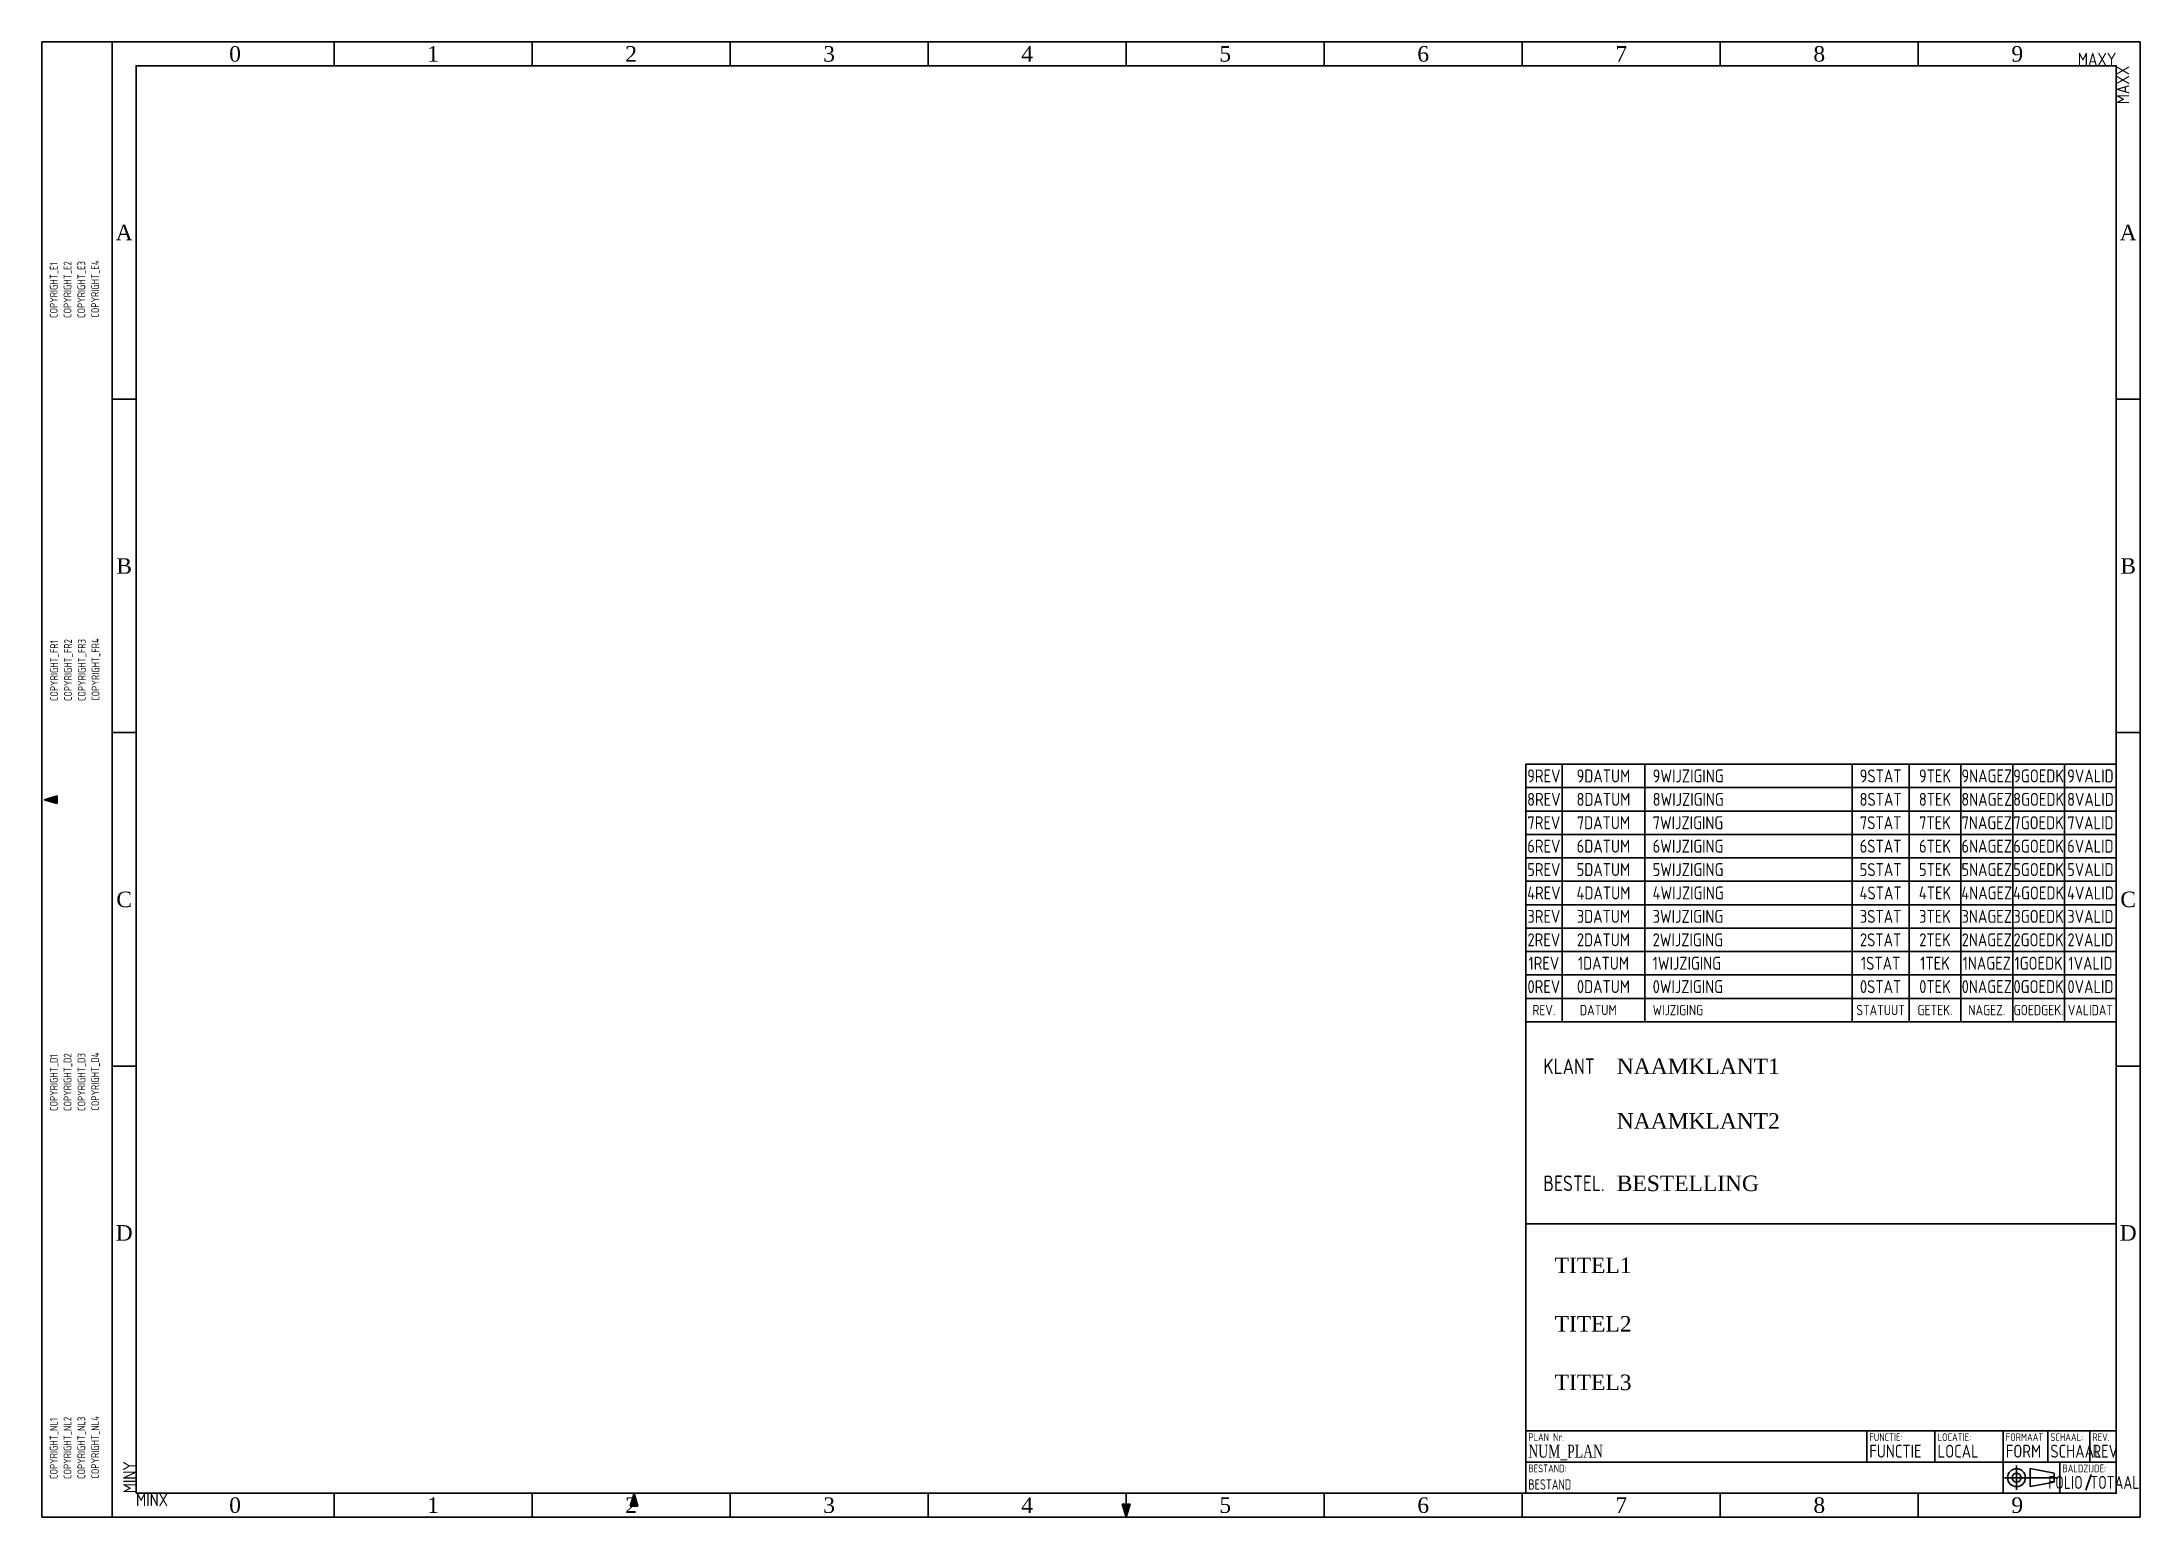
# Model space of a CAD drawing. Header units: millimetres. Extents: x 0 to 405, y 0 to 285.
import ezdxf
from ezdxf.enums import TextEntityAlignment as Align

# ---------------------------------------------------------------- set-up
doc = ezdxf.new("R2010")
doc.units = ezdxf.units.MM
doc.layers.add('CADRE-TXT', color=7, linetype='Continuous')
doc.layers.add('CARTOUCHE', color=6, linetype='Continuous')
doc.styles.add('NET2_5', font='isocp.shx', dxfattribs={"width": 0.9, "height": 2.5})
doc.styles.add('NET_1_5', font='isocp.shx', dxfattribs={"width": 0.9, "height": 1.5})
doc.styles.add('NET_2', font='isocp.shx', dxfattribs={"width": 0.9, "height": 2})
doc.styles.add('NET_3', font='isocp.shx', dxfattribs={"width": 0.9, "height": 3})
doc.styles.add('TIMES', font='TIMES.TTF')

msp = doc.modelspace()

# ---------------------------------------------------------------- hatches: boundary and pattern name
for points in [[(0.42, 138.39), (2.92, 137.64), (2.92, 139.14)], [(114.29, 4.58), (113.54, 2.08), (115.04, 2.08)], [(209.29, 0), (210.04, 2.5), (208.54, 2.5)]]:
    msp.add_hatch(color=6).paths.add_polyline_path(points)

# ---------------------------------------------------------------- linework, layer by layer
at = {"color": 6}
for p, q in [((0.42, 138.39), (2.92, 139.14)), ((2.92, 137.64), (0.42, 138.39)), ((113.54, 2.08), (114.29, 4.58)), ((114.29, 4.58), (115.04, 2.08)), ((209.29, 0), (208.54, 2.5)), ((210.04, 2.5), (209.29, 0))]:
    msp.add_line(p, q, dxfattribs=at)
at = {"color": 6, "ltscale": 0.5}
for p, q in [((2.92, 139.14), (2.92, 137.64)), ((115.04, 2.08), (113.54, 2.08)), ((208.54, 2.5), (210.04, 2.5))]:
    msp.add_line(p, q, dxfattribs=at)
at = {"layer": 'CADRE-TXT', "color": 6}
for p, q in [((286.42, 145.24), (286.42, 4.58)), ((286.42, 145.24), (400.42, 145.24)), ((293.42, 145.24), (293.42, 95.55)), ((309.42, 145.24), (309.42, 95.55)), ((349.42, 145.24), (349.42, 95.55)), ((360.42, 145.24), (360.42, 95.55)), ((370.42, 145.24), (370.42, 95.55)), ((380.42, 145.24), (380.42, 95.55)), ((390.42, 145.24), (390.42, 95.55)), ((286.42, 140.72), (400.42, 140.72)), ((286.42, 136.21), (400.42, 136.21)), ((286.42, 131.69), (400.42, 131.69)), ((286.42, 127.17), (400.42, 127.17)), ((286.42, 122.65), (400.42, 122.65)), ((286.42, 118.14), (400.42, 118.14)), ((286.42, 113.62), (400.42, 113.62)), ((286.42, 109.1), (400.42, 109.1)), ((286.42, 104.59), (400.42, 104.59)), ((286.42, 100.07), (400.42, 100.07)), ((400.42, 99.03), (400.42, 80.97)), ((286.42, 95.55), (400.42, 95.55)), ((286.42, 56.56), (400.42, 56.56)), ((286.42, 16.63), (400.42, 16.63)), ((352.23, 16.63), (352.23, 10.61)), ((365.41, 16.63), (365.41, 10.61)), ((378.58, 16.63), (378.58, 4.58)), ((387.18, 10.61), (387.18, 16.63)), ((395.3, 10.61), (395.3, 16.63)), ((400.42, 10.61), (286.42, 10.61)), ((389.5, 4.58), (389.5, 10.61))]:
    msp.add_line(p, q, dxfattribs=at)
at = {"layer": 'CADRE-TXT', "color": 9}
for p, q in [((381.16, 9.94), (381.16, 5.25)), ((394.54, 5.18), (395.54, 8.18)), ((378.81, 7.59), (389.01, 7.59))]:
    msp.add_line(p, q, dxfattribs=at)
at = {"layer": 'CADRE-TXT', "color": 1}
msp.add_lwpolyline([(383.78, 5.86), (383.78, 9.33), (388.4, 8.46), (388.4, 6.73)], close=True, dxfattribs=at)
for radius in [1.73, 0.864]:
    msp.add_circle((381.16, 7.59), radius, dxfattribs=at)
at = {"layer": 'CARTOUCHE'}
msp.add_line((13.58, 284.58), (13.58, 0), dxfattribs=at)
at = {"layer": 'CARTOUCHE', "color": 1}
for p, q in [((56.39, 284.58), (56.39, 280)), ((94.61, 284.58), (94.61, 280)), ((132.84, 284.58), (132.84, 280)), ((171.06, 284.58), (171.06, 280)), ((209.29, 284.58), (209.29, 280)), ((247.52, 284.58), (247.52, 280)), ((285.74, 284.58), (285.74, 280)), ((323.97, 284.58), (323.97, 280)), ((362.19, 284.58), (362.19, 280)), ((13.58, 215.66), (18.16, 215.66)), ((400.42, 215.66), (405, 215.66)), ((13.58, 151.33), (18.16, 151.33)), ((400.42, 151.33), (405, 151.33)), ((13.58, 86.99), (18.16, 86.99)), ((400.42, 86.99), (405, 86.99)), ((56.39, 4.58), (56.39, 0)), ((94.61, 4.58), (94.61, 0)), ((94.61, 4.58), (94.61, 0)), ((132.84, 4.58), (132.84, 0)), ((171.06, 4.58), (171.06, 0)), ((209.29, 4.58), (209.29, 0)), ((247.52, 4.58), (247.52, 0)), ((285.74, 4.58), (285.74, 0)), ((323.97, 4.58), (323.97, 0)), ((362.19, 4.58), (362.19, 0))]:
    msp.add_line(p, q, dxfattribs=at)
at = {"layer": 'CARTOUCHE'}
for points in [[(0, 0), (405, 0), (405, 284.58), (0, 284.58)], [(18.16, 4.58), (400.42, 4.58), (400.42, 280), (18.16, 280)]]:
    msp.add_lwpolyline(points, close=True, dxfattribs=at)

# ---------------------------------------------------------------- texts
at = {"layer": 'CADRE-TXT', "color": 9, "style": 'TIMES'}
for s, p in [('0', (37.28, 282.29)), ('1', (75.5, 282.29)), ('2', (113.73, 282.29)), ('3', (151.95, 282.29)), ('4', (190.18, 282.29)), ('5', (228.4, 282.29)), ('6', (266.63, 282.29)), ('7', (304.85, 282.29)), ('8', (343.08, 282.29)), ('9', (381.3, 282.29)), ('A', (15.87, 247.83)), ('A', (402.71, 247.83)), ('B', (15.87, 183.49)), ('B', (402.71, 183.49)), ('C', (15.87, 119.16)), ('C', (402.71, 119.16)), ('D', (15.87, 54.82)), ('D', (402.71, 54.82)), ('0', (37.28, 2.29)), ('1', (75.5, 2.29)), ('2', (113.73, 2.29)), ('3', (151.95, 2.29)), ('4', (190.18, 2.29)), ('5', (228.4, 2.29)), ('6', (266.63, 2.29)), ('7', (304.85, 2.29)), ('8', (343.08, 2.29)), ('9', (381.3, 2.29))]:
    msp.add_text(s, height=3, dxfattribs=at).set_placement(p, align=Align.MIDDLE_CENTER)
at = {"layer": 'CADRE-TXT', "color": 9, "style": 'NET_2', "width": 0.9}
for s, p in [('REV.', (289.92, 97.81)), ('DATUM', (300.42, 97.81)), ('STATUUT', (354.92, 97.81)), ('GETEK.', (365.42, 97.81)), ('NAGEZ.', (375.42, 97.81)), ('GOEDGEK.', (385.42, 97.81)), ('VALIDAT', (395.42, 97.81))]:
    msp.add_text(s, height=2, dxfattribs=at).set_placement(p, align=Align.MIDDLE_CENTER)
msp.add_text('WIJZIGING', height=2, dxfattribs=at).set_placement((310.92, 97.81), align=Align.MIDDLE_LEFT)
at = {"layer": 'CADRE-TXT', "color": 9, "width": 0.9}
for s, height, style, p in [('KLANT', 3, 'NET_3', (289.81, 84.56)), ('BESTEL.', 3, 'NET_3', (289.81, 61.98)), ('PLAN Nr.', 1.5, 'NET_1_5', (286.92, 14.2)), ('FUNCTIE:', 1.5, 'NET_1_5', (352.74, 14.2)), ('LOCATIE:', 1.5, 'NET_1_5', (365.92, 14.2)), ('FORMAAT', 1.5, 'NET_1_5', (379.09, 14.2)), ('SCHAAL:', 1.5, 'NET_1_5', (387.69, 14.2)), ('REV.', 1.5, 'NET_1_5', (395.81, 14.2)), ('BESTAND:', 1.5, 'NET_1_5', (286.92, 8.18)), ('BALDZIJDE:', 1.5, 'NET_1_5', (390.01, 8.18))]:
    msp.add_text(s, height=height, dxfattribs=dict(at, style=style)).set_placement(p, align=Align.BOTTOM_LEFT)
at = {"layer": 'CADRE-TXT', "color": 9, "style": 'NET2_5', "width": 0.9, "flags": 11}
msp.add_attdef('MAXY', text='275.4175', height=2.5, dxfattribs=at).set_placement((400.42, 280), align=Align.RIGHT)
msp.add_attdef('MAXX', text='382.2548', height=2.5, rotation=90, dxfattribs=at).set_placement((400.42, 280), align=Align.TOP_RIGHT)
at = {"layer": 'CADRE-TXT', "color": 1, "style": 'NET_1_5', "width": 0.9, "flags": 8}
for tag, p, s in [('COPYRIGHT_E1', (3.02, 231.34), 'This drawing is our intellectual property. '), ('COPYRIGHT_E2', (5.68, 231.34), 'Without our written  consent, it shall neither '), ('COPYRIGHT_E3', (8.35, 231.34), 'be copied in any manner,nor used for'), ('COPYRIGHT_E4', (11.02, 231.4), ' manufacturing,nor communicated to third parties.'), ('COPYRIGHT_FR1', (3.1, 157.42), 'Cet ouvrage est notre propriété intellectuelle. '), ('COPYRIGHT_FR2', (5.77, 157.42), 'Sans notre autorisation écrite, il ne peut ni être copié '), ('COPYRIGHT_FR3', (8.43, 157.42), "d'une manière quelconque, ni être utilisé pour la "), ('COPYRIGHT_FR4', (11.1, 157.48), 'fabrication, ni non plus être communiqué à des tiers.'), ('COPYRIGHT_D2', (5.7, 78.34), 'Sie darf ohne unsere schriftliche Zustimmung weder '), ('COPYRIGHT_D3', (8.37, 78.34), 'irgendwie kopiert noch zur Anfertigung des Werkes '), ('COPYRIGHT_D4', (11.03, 78.4), 'gebraucht oder Drittpersonen bekanntgegeben werden.'), ('COPYRIGHT_D1', (3.03, 78.34), 'Diese Darstellung ist unser geistiges Eigentum. '), ('COPYRIGHT_NL1', (3.02, 7.34), 'Alle plannen en dokumenten U overhandigd blijven '), ('COPYRIGHT_NL2', (5.68, 7.34), 'onze eigendom en mogen niet gereproduceerd of '), ('COPYRIGHT_NL3', (8.35, 7.34), 'medegedeeld worden aan derden zonder onze '), ('COPYRIGHT_NL4', (11.02, 7.4), 'uitdrukkelijke toestemming.')]:
    msp.add_attdef(tag, p, s, height=1.5, rotation=90, dxfattribs=at)
at = {"layer": 'CADRE-TXT', "color": 3, "style": 'NET2_5', "width": 0.9, "flags": 8}
for tag, text, p in [('9REV', '', (289.92, 142.98)), ('9DATUM', '', (301.42, 142.98)), ('9STAT', '', (354.92, 142.98)), ('9TEK', '', (365.42, 142.98)), ('9NAGEZ', '', (375.42, 142.98)), ('9GOEDK', '', (385.42, 142.98)), ('9VALID', '', (395.42, 142.98)), ('8REV', '', (289.92, 138.46)), ('8DATUM', '', (301.42, 138.46)), ('8STAT', '', (354.92, 138.46)), ('8TEK', '', (365.42, 138.46)), ('8NAGEZ', '', (375.42, 138.46)), ('8GOEDK', '', (385.42, 138.46)), ('8VALID', '', (395.42, 138.46)), ('7REV', '', (289.92, 133.95)), ('7DATUM', '', (301.42, 133.95)), ('7STAT', '', (354.92, 133.95)), ('7TEK', '', (365.42, 133.95)), ('7NAGEZ', '', (375.42, 133.95)), ('7GOEDK', '', (385.42, 133.95)), ('7VALID', '', (395.42, 133.95)), ('6REV', '', (289.92, 129.43)), ('6DATUM', '', (301.42, 129.43)), ('6STAT', '', (354.92, 129.43)), ('6TEK', '', (365.42, 129.43)), ('6NAGEZ', '', (375.42, 129.43)), ('6GOEDK', '', (385.42, 129.43)), ('6VALID', '', (395.42, 129.43)), ('5REV', '', (289.92, 124.91)), ('5DATUM', '', (301.42, 124.91)), ('5STAT', '', (354.92, 124.91)), ('5TEK', '', (365.42, 124.91)), ('5NAGEZ', '', (375.42, 124.91)), ('5GOEDK', '', (385.42, 124.91)), ('5VALID', '', (395.42, 124.91)), ('4REV', '', (289.92, 120.4)), ('4DATUM', '', (301.42, 120.4)), ('4STAT', '', (354.92, 120.4)), ('4TEK', '', (365.42, 120.4)), ('4NAGEZ', '', (375.42, 120.4)), ('4GOEDK', '', (385.42, 120.4)), ('4VALID', '', (395.42, 120.4)), ('3REV', '', (289.92, 115.88)), ('3DATUM', '', (301.42, 115.88)), ('3STAT', '', (354.92, 115.88)), ('3TEK', '', (365.42, 115.88)), ('3NAGEZ', '', (375.42, 115.88)), ('3GOEDK', '', (385.42, 115.88)), ('3VALID', '', (395.42, 115.88)), ('2REV', '', (289.92, 111.36)), ('2DATUM', '', (301.42, 111.36)), ('2STAT', '', (354.92, 111.36)), ('2TEK', '', (365.42, 111.36)), ('2NAGEZ', '', (375.42, 111.36)), ('2GOEDK', '', (385.42, 111.36)), ('2VALID', '', (395.42, 111.36)), ('1REV', '', (289.92, 106.84)), ('1DATUM', '', (301.42, 106.84)), ('1STAT', '', (354.92, 106.84)), ('1TEK', '', (365.42, 106.84)), ('1NAGEZ', '', (375.42, 106.84)), ('1GOEDK', '', (385.42, 106.84)), ('1VALID', '', (395.42, 106.84)), ('0REV', '0', (289.92, 102.33)), ('0DATUM', '', (301.42, 102.33)), ('0STAT', 'PRL', (354.92, 102.33)), ('0TEK', '', (365.42, 102.33)), ('0NAGEZ', '', (375.42, 102.33)), ('0GOEDK', '', (385.42, 102.33)), ('0VALID', '', (395.42, 102.33))]:
    msp.add_attdef(tag, text=text, height=2.5, dxfattribs=at).set_placement(p, align=Align.MIDDLE_CENTER)
for tag, text, p in [('9WIJZIGING', '', (310.92, 142.98)), ('8WIJZIGING', '', (310.92, 138.46)), ('7WIJZIGING', '', (310.92, 133.95)), ('6WIJZIGING', '', (310.92, 129.43)), ('5WIJZIGING', '', (310.92, 124.91)), ('4WIJZIGING', '', (310.92, 120.4)), ('3WIJZIGING', '', (310.92, 115.88)), ('2WIJZIGING', '', (310.92, 111.36)), ('1WIJZIGING', '', (310.92, 106.84)), ('0WIJZIGING', 'EERSTE UITGAVE', (310.92, 102.33))]:
    msp.add_attdef(tag, text=text, height=2.5, dxfattribs=at).set_placement(p, align=Align.MIDDLE_LEFT)
at = {"layer": 'CADRE-TXT', "color": 3, "style": 'TIMES', "flags": 8}
for tag, p in [('NAAMKLANT1', (304, 84.56)), ('NAAMKLANT2', (304, 74.02)), ('BESTELLING', (304, 61.98))]:
    msp.add_attdef(tag, text='', height=3, dxfattribs=at).set_placement(p, align=Align.BOTTOM_LEFT)
at = {"layer": 'CADRE-TXT', "color": 6, "style": 'TIMES', "flags": 8}
for tag, p in [('TITEL1', (292, 48.56)), ('TITEL2', (292, 37.27)), ('TITEL3', (292, 25.98))]:
    msp.add_attdef(tag, text='', height=3, dxfattribs=at).set_placement(p, align=Align.MIDDLE_LEFT)
at = {"layer": 'CADRE-TXT', "color": 6, "style": 'TIMES', "width": 0.7, "flags": 8}
msp.add_attdef('NUM_PLAN', text='', height=2.5, dxfattribs=at).set_placement((286.92, 10.7), align=Align.BOTTOM_LEFT)
at = {"layer": 'CADRE-TXT', "color": 3, "flags": 8}
for tag, text, height, style, width, p in [('FUNCTIE', '=', 2.5, 'NET2_5', 0.9, (352.74, 10.7)), ('LOCAL', '+', 2.5, 'NET2_5', 0.9, (365.92, 10.7)), ('FORM', 'A3', 2.5, 'NET2_5', 0.9, (379.09, 10.7)), ('SCHAAL', 'NA', 2.5, 'NET2_5', 0.9, (387.69, 10.7)), ('REV', '0', 2.5, 'NET2_5', 0.9, (395.81, 10.7)), ('BESTAND', '.DWG', 2, 'NET_2', 0.8, (286.92, 4.68)), ('TOTAAL', '10', 2.5, 'NET2_5', 0.85, (395.42, 4.68))]:
    msp.add_attdef(tag, text=text, height=height, dxfattribs=dict(at, style=style, width=width)).set_placement(p, align=Align.BOTTOM_LEFT)
at = {"layer": 'CADRE-TXT', "color": 9, "style": 'NET2_5', "width": 0.9, "flags": 11}
msp.add_attdef('MINY', (18.16, 4.58), '0', height=2.5, rotation=90, dxfattribs=at)
msp.add_attdef('MINX', text='0', height=2.5, dxfattribs=at).set_placement((18.16, 4.58), align=Align.TOP_LEFT)
at = {"layer": 'CADRE-TXT', "color": 3, "style": 'NET2_5', "width": 0.85, "flags": 8}
msp.add_attdef('FOLIO', text='01', height=2.5, dxfattribs=at).set_placement((393.92, 4.68), align=Align.BOTTOM_RIGHT)

doc.saveas('drawing.dxf')
